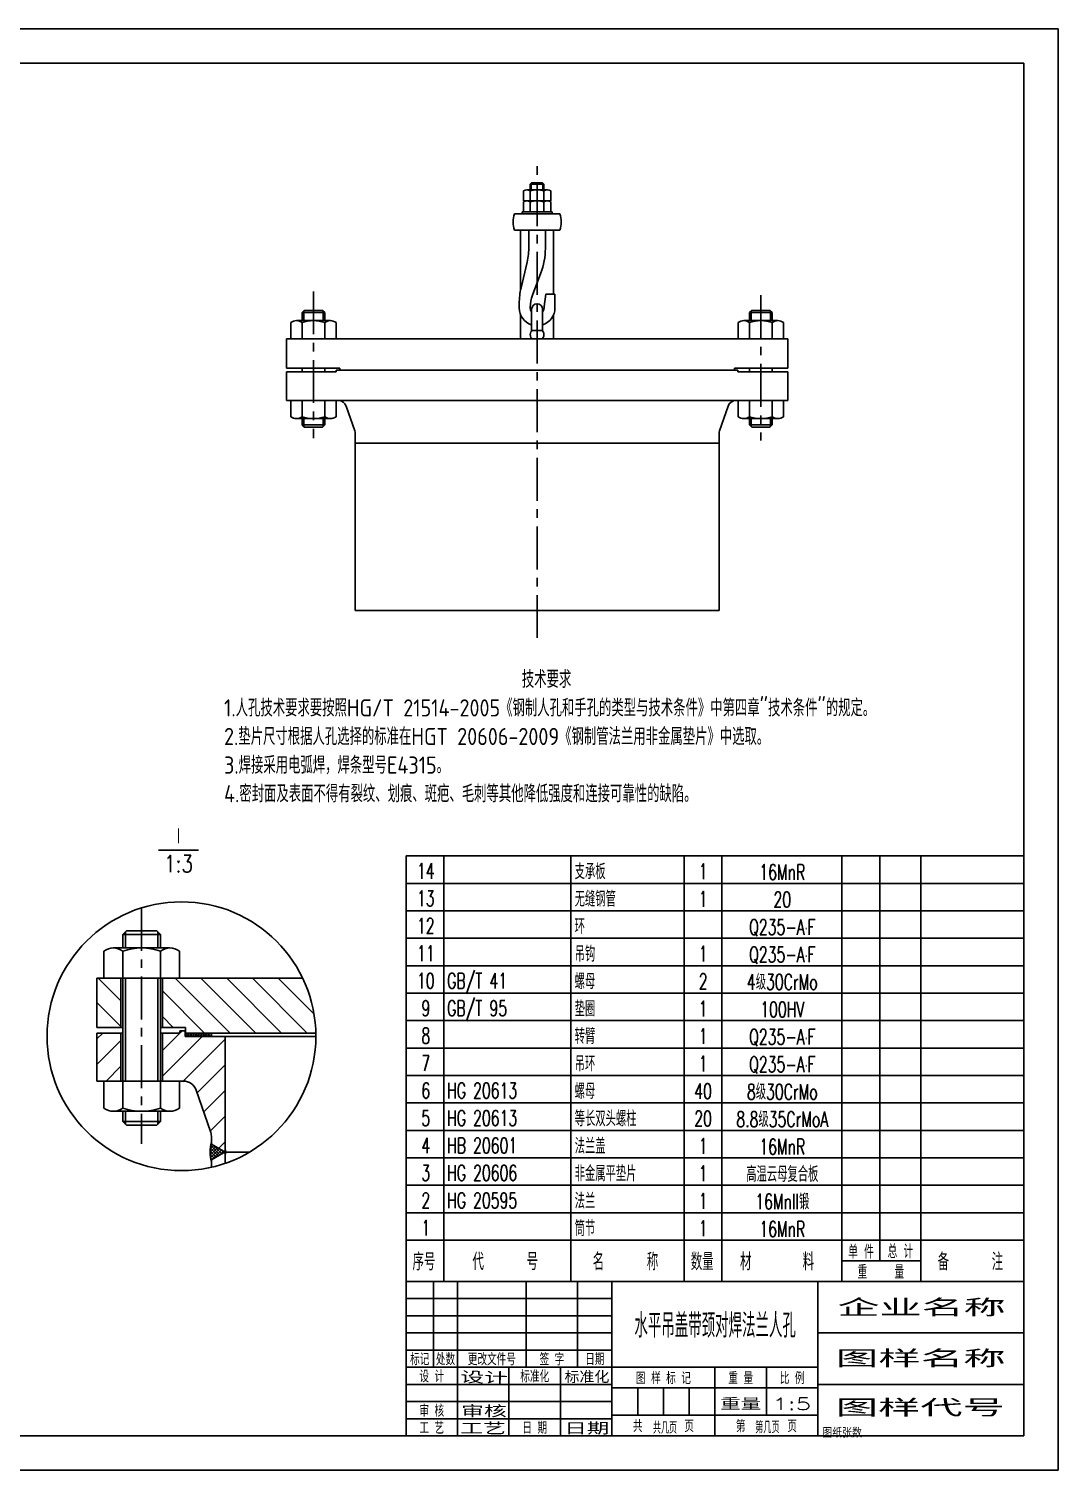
# Model space of a CAD drawing. Header units: inches. Extents: x -220 to 2750, y 5 to 2105.
# Drawn here: x 1251 to 2750, y 5 to 2105 of the extents above; entities that cross this region are included whole.
import ezdxf
from ezdxf.enums import TextEntityAlignment as Align

# ---------------------------------------------------------------- set-up
doc = ezdxf.new("R2010")
doc.units = ezdxf.units.IN
doc.header["$LTSCALE"] = 50
doc.linetypes.add('CENTER', pattern=[2, 1.25, -0.25, 0.25, -0.25])
for name, color, linetype in [('1轮廓实线层', 7, 'Continuous'), ('2细线层', 4, 'Continuous'), ('3中心线层', 1, 'CENTER'), ('5剖面线层', 2, 'Continuous'), ('6文字层', 3, 'Continuous'), ('8符号标注层', 31, 'Continuous'), ('图框层', 7, 'Continuous')]:
    doc.layers.add(name, color=color, linetype=linetype)
doc.styles.add('PC_TEXTSTYLE', font='romans.shx', dxfattribs={"width": 0.8, "bigfont": 'hzfs.shx'})
doc.styles.add('国标汉字5.0', font='gbenor.shx', dxfattribs={"height": 5, "bigfont": 'gbcbig.shx'})

# ---------------------------------------------------------------- blocks, each defined once
blk = doc.blocks.new('PC_MXBTITLERECORD')
at = {"layer": '1轮廓实线层'}
for p, q in [((-180, 0), (-180, 12)), ((0, 0), (0, 12))]:
    blk.add_line(p, q, dxfattribs=at)
at = {"layer": '2细线层'}
for p, q in [((-169, 12), (-169, 0)), ((-132, 12), (-132, 0)), ((-99, 12), (-99, 0)), ((-88, 12), (-88, 0)), ((-53, 12), (-53, 0)), ((-42, 12), (-42, 6)), ((-30, 12), (-30, 0)), ((-30, 6), (-53, 6))]:
    blk.add_line(p, q, dxfattribs=at)
at = {"style": 'PC_TEXTSTYLE', "flags": 1}
blk.add_attdef('Fo oFShowMe', (-53, 6), '', height=0.00000005, dxfattribs=at)
at = {"layer": '6文字层', "style": 'PC_TEXTSTYLE', "width": 0.667}
for s, height, p in [('序号', 5, (-174.77, 6)), ('代     号', 5, (-151.09, 6)), ('名     称', 5, (-116.06, 6)), ('数量', 5, (-93.71, 6)), ('材      料', 5, (-71.89, 6)), ('单 件', 4, (-47.45, 8.84)), ('总 计', 4, (-35.96, 8.94)), ('备     注', 5, (-15.57, 6)), ('重    量', 4, (-41.65, 2.94))]:
    blk.add_text(s, height=height, dxfattribs=at).set_placement(p, align=Align.MIDDLE)
blk = doc.blocks.new('PC_MXB_BLOCK')
at = {"layer": '1轮廓实线层'}
for p, q in [((-180, 8), (-180, 0)), ((0, 8), (0, 0))]:
    blk.add_line(p, q, dxfattribs=at)
at = {"layer": '2细线层'}
for p, q in [((-180, 8), (0, 8)), ((-169, 8), (-169, 0)), ((-132, 8), (-132, 0)), ((-99, 8), (-99, 0)), ((-88, 8), (-88, 0)), ((-53, 8), (-53, 0)), ((-42, 8), (-42, 0)), ((-30, 8), (-30, 0)), ((-180, 0), (0, 0))]:
    blk.add_line(p, q, dxfattribs=at)
at = {"layer": '6文字层', "style": 'PC_TEXTSTYLE'}
for tag, width, p, p2 in [('序号', 0.769182, (-178.38, 1.35), (-170.09, 1.35)), ('代号', 3.14773, (-168.05, 1.35), (-134.11, 1.35)), ('名称', 2.802424, (-130.87, 1.2), (-100.28, 1.2)), ('数量', 0.817449, (-97.88, 1.2), (-89, 1.2)), ('材料', 2.943328, (-86.43, 1.01), (-54.3, 1.01)), ('单重', 0.854038, (-52.21, 0.89), (-43, 0.89)), ('总重', 0.958888, (-41.2, 1.27), (-30.86, 1.27)), ('备注', 2.494074, (-28.61, 1.02), (-1.16, 1.02))]:
    blk.add_attdef(tag, text='', height=4.5, dxfattribs=dict(at, width=width)).set_placement(p, p2, align=Align.FIT)

msp = doc.modelspace()

# ---------------------------------------------------------------- hatches: boundary and pattern name
at = {"layer": '5剖面线层'}
h = msp.add_hatch(dxfattribs=at)
h.set_pattern_fill('ANSI37', color=256, style=0)
h.paths.add_polyline_path([(1516.45, 480.08), (1516.45, 483.41, 0.1134793), (1516.45, 454.03), (1516.45, 457.37), (1533.95, 467.47), (1536.45, 467.47), (1536.45, 464.14, 0.1818182), (1536.45, 473.31), (1536.45, 469.97), (1533.95, 469.97)])

# ---------------------------------------------------------------- linework, layer by layer
at = {"layer": '1轮廓实线层'}
for p, q in [((1975.99, 1870.64), (2005.99, 1870.64)), ((1980.99, 1878.64), (1982.99, 1880.64)), ((1980.99, 1870.64), (1980.99, 1878.64)), ((1980.99, 1878.64), (2000.99, 1878.64)), ((1982.99, 1880.64), (1998.99, 1880.64)), ((1998.99, 1880.64), (2000.99, 1878.64)), ((2000.99, 1878.64), (2000.99, 1870.64)), ((1970.99, 1854.64), (1970.99, 1868.93)), ((1990.99, 1854.64), (1970.99, 1854.64)), ((1970.99, 1838.64), (1970.99, 1852.93)), ((1975.99, 1854.64), (2005.99, 1854.64)), ((1980.99, 1868.93), (1980.99, 1854.64)), ((1980.99, 1852.93), (1980.99, 1838.64)), ((2010.99, 1854.64), (1990.99, 1854.64)), ((2000.99, 1854.64), (2000.99, 1868.93)), ((2000.99, 1838.64), (2000.99, 1852.93)), ((2010.99, 1868.93), (2010.99, 1854.64)), ((2010.99, 1852.93), (2010.99, 1838.64)), ((1957.99, 1835.64), (2023.99, 1835.64)), ((1968.99, 1835.64), (1968.99, 1838.64)), ((1968.99, 1838.64), (2012.99, 1838.64)), ((1990.99, 1835.64), (1968.99, 1835.64)), ((1990.99, 1838.64), (1970.99, 1838.64)), ((2010.99, 1838.64), (1990.99, 1838.64)), ((2012.99, 1835.64), (1990.99, 1835.64)), ((2012.99, 1838.64), (2012.99, 1835.64)), ((1957.99, 1811.64), (2023.99, 1811.64)), ((1966.99, 1811.14), (1966.99, 1725.03)), ((1978.99, 1788.16), (1978.99, 1811.14)), ((2002.99, 1811.14), (2002.99, 1784.97)), ((2014.99, 1811.14), (2014.99, 1718.64)), ((1976.38, 1765.43), (1967.61, 1727.85)), ((1996.49, 1749.51), (1984.24, 1717.21)), ((1964.99, 1698.64), (1964.99, 1705.13)), ((2001.27, 1700.65), (2003.8, 1718.64)), ((2016.99, 1718.64), (2003.8, 1718.64)), ((2016.99, 1698.64), (2016.99, 1718.64)), ((1640.3, 1680.04), (1689.8, 1680.04)), ((1651.85, 1694.99), (1648.55, 1691.69)), ((1648.55, 1691.69), (1681.55, 1691.69)), ((1648.55, 1680.04), (1648.55, 1691.69)), ((1651.85, 1694.99), (1678.25, 1694.99)), ((1678.25, 1694.99), (1681.55, 1691.69)), ((1681.55, 1691.69), (1681.55, 1680.04)), ((1966.99, 1688.64), (1966.99, 1653.64)), ((1980.99, 1698.64), (1980.99, 1699.48)), ((1982.99, 1665.13), (1982.99, 1696.64)), ((1998.99, 1665.13), (1998.99, 1696.64)), ((2014.99, 1688.64), (2014.99, 1653.64)), ((2341.68, 1680.04), (2292.18, 1680.04)), ((2303.73, 1694.99), (2300.43, 1691.69)), ((2300.43, 1680.04), (2300.43, 1691.69)), ((2333.43, 1691.69), (2300.43, 1691.69)), ((2330.13, 1694.99), (2303.73, 1694.99)), ((2330.13, 1694.99), (2333.43, 1691.69)), ((2333.43, 1691.69), (2333.43, 1684.99)), ((2333.43, 1680.04), (2333.43, 1691.69)), ((1632.05, 1653.64), (1632.05, 1677.21)), ((1648.55, 1677.21), (1648.55, 1653.64)), ((1681.55, 1653.64), (1681.55, 1677.21)), ((1698.05, 1677.21), (1698.05, 1653.64)), ((1997.32, 1665.64), (1984.67, 1665.64)), ((2283.93, 1677.21), (2283.93, 1653.64)), ((2300.43, 1653.64), (2300.43, 1677.21)), ((2333.43, 1677.21), (2333.43, 1653.64)), ((2349.93, 1653.64), (2349.93, 1677.21)), ((1625.99, 1610.64), (1625.99, 1653.64)), ((1625.99, 1653.64), (2355.99, 1653.64)), ((1632.05, 1653.64), (1698.05, 1653.64)), ((1984.67, 1653.64), (1997.32, 1653.64)), ((2349.93, 1653.64), (2283.93, 1653.64)), ((2355.99, 1653.64), (2355.99, 1610.64)), ((1703.49, 1610.64), (1625.99, 1610.64)), ((1625.99, 1605.64), (1625.99, 1563.64)), ((1698.49, 1605.64), (1625.99, 1605.64)), ((1648.55, 1610.64), (1648.55, 1605.64)), ((1681.55, 1605.64), (1681.55, 1610.64)), ((2283.49, 1607.64), (1698.49, 1607.64)), ((1698.49, 1607.64), (1698.49, 1605.64)), ((1703.49, 1607.64), (1703.49, 1610.64)), ((2355.99, 1610.64), (2278.49, 1610.64)), ((2278.49, 1607.64), (2278.49, 1610.64)), ((2283.49, 1607.64), (2283.49, 1605.64)), ((2283.49, 1605.64), (2355.99, 1605.64)), ((2300.43, 1605.64), (2300.43, 1610.64)), ((2333.43, 1610.64), (2333.43, 1605.64)), ((2355.99, 1563.64), (2355.99, 1605.64)), ((1625.99, 1563.64), (2355.99, 1563.64)), ((1632.05, 1563.64), (1698.05, 1563.64)), ((1632.05, 1540.08), (1632.05, 1563.64)), ((1648.55, 1563.64), (1648.55, 1540.08)), ((1648.55, 1563.64), (1648.55, 1540.08)), ((1681.55, 1540.08), (1681.55, 1563.64)), ((1681.55, 1540.08), (1681.55, 1563.64)), ((1698.05, 1563.64), (1698.05, 1540.08)), ((1725.33, 1519.56), (1712.79, 1555.59)), ((2256.66, 1519.56), (2269.19, 1555.59)), ((2283.93, 1563.64), (2283.93, 1540.08)), ((2349.93, 1563.64), (2283.93, 1563.64)), ((2300.43, 1540.08), (2300.43, 1563.64)), ((2300.43, 1540.08), (2300.43, 1563.64)), ((2333.43, 1563.64), (2333.43, 1540.08)), ((2333.43, 1563.64), (2333.43, 1540.08)), ((2349.93, 1540.08), (2349.93, 1563.64)), ((1689.8, 1537.24), (1640.3, 1537.24)), ((1648.55, 1537.24), (1648.55, 1528.29)), ((1681.55, 1528.29), (1681.55, 1537.24)), ((2292.18, 1537.24), (2341.68, 1537.24)), ((2300.43, 1528.29), (2300.43, 1537.24)), ((2333.43, 1537.24), (2333.43, 1528.29)), ((1681.55, 1528.29), (1648.55, 1528.29)), ((1648.55, 1528.29), (1651.85, 1524.99)), ((1678.25, 1524.99), (1651.85, 1524.99)), ((1681.55, 1528.29), (1678.25, 1524.99)), ((1725.99, 1515.62), (1725.99, 1257.64)), ((2255.99, 1515.62), (2255.99, 1257.64)), ((2300.43, 1528.29), (2303.73, 1524.99)), ((2300.43, 1528.29), (2333.43, 1528.29)), ((2303.73, 1524.99), (2330.13, 1524.99)), ((2333.43, 1528.29), (2330.13, 1524.99)), ((1725.99, 1501.64), (2255.99, 1501.64)), ((1725.99, 1257.64), (2255.99, 1257.64)), ((1392.89, 790.97), (1387.39, 785.47)), ((1387.39, 785.47), (1387.39, 774.31)), ((1387.39, 766.06), (1387.39, 785.47)), ((1387.39, 785.47), (1442.39, 785.47)), ((1392.89, 790.97), (1436.89, 790.97)), ((1436.89, 790.97), (1442.39, 785.47)), ((1442.39, 766.06), (1442.39, 785.47)), ((1359.89, 722.06), (1359.89, 761.34)), ((1373.64, 766.06), (1456.14, 766.06)), ((1387.39, 761.34), (1387.39, 722.06)), ((1442.39, 722.06), (1442.39, 761.34)), ((1469.89, 761.34), (1469.89, 722.06)), ((1349.78, 722.06), (1649.47, 722.06)), ((1349.78, 650.39), (1349.78, 722.06)), ((1349.78, 722.06), (1349.78, 650.39)), ((1359.89, 722.06), (1469.89, 722.06)), ((1384.64, 722.06), (1384.64, 650.39)), ((1387.39, 722.06), (1387.39, 572.06)), ((1442.39, 572.06), (1442.39, 722.06)), ((1445.14, 650.39), (1445.14, 722.06)), ((1349.78, 650.39), (1387.39, 650.39)), ((1349.78, 642.06), (1349.78, 572.06)), ((1387.39, 642.06), (1349.78, 642.06)), ((1384.64, 642.06), (1384.64, 572.06)), ((1442.39, 650.39), (1478.95, 650.39)), ((1470.62, 642.06), (1442.39, 642.06)), ((1445.14, 572.06), (1445.14, 642.06)), ((1470.62, 645.39), (1470.62, 642.06)), ((1478.95, 645.39), (1470.62, 645.39)), ((1478.12, 645.39), (1478.12, 637.06)), ((1478.12, 637.06), (1668.69, 637.06)), ((1478.95, 650.39), (1478.95, 642.06)), ((1478.95, 642.06), (1478.95, 650.39)), ((1668.64, 642.06), (1478.95, 642.06)), ((1478.95, 642.06), (1478.95, 637.06)), ((1478.95, 642.06), (1668.64, 642.06)), ((1478.95, 642.06), (1511.54, 642.06)), ((1478.95, 637.06), (1668.69, 637.06)), ((1668.64, 642.06), (1516.45, 642.06)), ((1516.45, 642.06), (1516.45, 637.06)), ((1536.45, 495.39), (1536.45, 637.06)), ((1349.78, 572.06), (1475.56, 572.06)), ((1359.89, 532.77), (1359.89, 572.06)), ((1359.89, 572.06), (1469.89, 572.06)), ((1387.39, 572.06), (1387.39, 532.77)), ((1387.39, 572.06), (1387.39, 532.77)), ((1442.39, 532.77), (1442.39, 572.06)), ((1442.39, 532.77), (1442.39, 572.06)), ((1469.89, 572.06), (1469.89, 532.77)), ((1515.34, 498.58), (1494.45, 558.63)), ((1456.14, 528.06), (1373.64, 528.06)), ((1387.39, 528.06), (1387.39, 513.14)), ((1442.39, 513.14), (1442.39, 528.06)), ((1387.39, 513.14), (1392.89, 507.64)), ((1442.39, 513.14), (1387.39, 513.14)), ((1436.89, 507.64), (1392.89, 507.64)), ((1442.39, 513.14), (1436.89, 507.64)), ((1516.45, 492.01), (1516.45, 480.08)), ((1536.45, 495.39), (1536.45, 469.97)), ((1533.95, 469.97), (1516.45, 480.08)), ((1533.95, 467.47), (1516.45, 457.37)), ((1536.45, 469.97), (1533.95, 469.97)), ((1536.45, 467.47), (1533.95, 467.47)), ((1536.45, 467.47), (1536.45, 452.28)), ((1537.28, 468.72), (1572.2, 468.72)), ((1516.45, 457.37), (1516.45, 446.58)), ((2700.02, 280.2), (1800.02, 280.2)), ((1800.02, 55.2), (1800.02, 280.2)), ((1840.02, 155.2), (1840.02, 280.2)), ((1875.02, 155.2), (1875.02, 280.2)), ((1975.02, 155.2), (1975.02, 280.2)), ((2050.02, 155.2), (2050.02, 280.2)), ((2100.02, 55.2), (2100.02, 280.2)), ((2400.02, 205.2), (2700.02, 205.2)), ((1800.02, 155.2), (2400.02, 155.2)), ((1875.02, 55.2), (1875.02, 155.2)), ((1950.02, 55.2), (1950.02, 155.2)), ((2025.02, 55.2), (2025.02, 155.2)), ((2400.02, 130.2), (2700.02, 130.2)), ((1800.02, 55.2), (2700.02, 55.2))]:
    msp.add_line(p, q, dxfattribs=at)
at = {"layer": '1轮廓实线层', "color": 7}
for p, q in [((2400.02, 55.2), (2400.02, 280.2)), ((1800.02, 180.2), (2100.02, 180.2))]:
    msp.add_line(p, q, dxfattribs=at)
at = {"layer": '1轮廓实线层'}
for centre, radius, start, end in [((1975.99, 1862.5), 8.14, 52.12112, 127.87888), ((1990.99, 1840.64), 30, 70.52878, 109.47122), ((2005.99, 1862.5), 8.14, 52.12112, 127.87888), ((1975.99, 1846.5), 8.14, 52.12112, 127.87888), ((1990.99, 1824.64), 30, 70.52878, 109.47122), ((2005.99, 1846.5), 8.14, 52.12112, 127.87888), ((1992.99, 1823.64), 37, 161.07536, 198.92464), ((1988.99, 1823.64), 37, 341.07536, 18.92464), ((1878.99, 1788.16), 100, 346.86603, 0), ((1902.99, 1784.97), 100, 339.22783, 0), ((2064.99, 1705.13), 100, 166.86603, 180), ((2030.99, 1699.48), 50, 159.22783, 180), ((1990.99, 1696.64), 8, 0, 180), ((1640.3, 1666.61), 13.44, 52.12112, 127.87888), ((1665.05, 1630.54), 49.5, 70.52878, 109.47122), ((1689.8, 1666.61), 13.44, 52.12112, 127.87888), ((1990.99, 1698.64), 26, 180, 252.07979), ((1990.99, 1698.64), 10, 180, 216.8699), ((1990.99, 1698.64), 26, 287.92021, 0), ((1990.99, 1698.64), 10, 323.1301, 355.26378), ((2050.79, 1693.69), 50, 172, 175.26378), ((2292.18, 1666.61), 13.44, 52.12112, 127.87888), ((2316.93, 1630.54), 49.5, 70.52878, 109.47122), ((2341.68, 1666.61), 13.44, 52.12112, 127.87888), ((1990.99, 1659.64), 10, 154.62709, 205.37291), ((1984.67, 1662.64), 3, 90, 154.62709), ((1997.32, 1662.64), 3, 25.37291, 90), ((1990.99, 1659.64), 10, 334.62709, 25.37291), ((1984.67, 1656.64), 3, 205.37291, 270), ((1997.32, 1656.64), 3, 270, 334.62709), ((1701.46, 1551.64), 12, 19.17901, 90), ((2280.52, 1551.64), 12, 90, 160.82099), ((1640.3, 1550.68), 13.44, 232.12112, 307.87888), ((1665.05, 1586.74), 49.5, 250.52878, 289.47122), ((1689.8, 1550.68), 13.44, 232.12112, 307.87888), ((2292.18, 1550.68), 13.44, 232.12112, 307.87888), ((2316.93, 1586.74), 49.5, 250.52878, 289.47122), ((2341.68, 1550.68), 13.44, 232.12112, 307.87888), ((1713.99, 1515.62), 12, 0, 19.17901), ((2267.99, 1515.62), 12, 160.82099, 180), ((1373.64, 743.66), 22.39, 52.12112, 127.87888), ((1414.89, 683.56), 82.5, 70.52878, 109.47122), ((1456.14, 743.66), 22.39, 52.12112, 127.87888), ((1475.56, 552.06), 20, 19.17901, 90), ((1373.64, 550.45), 22.39, 232.12112, 307.87888), ((1414.89, 610.56), 82.5, 250.52878, 289.47122), ((1456.14, 550.45), 22.39, 232.12112, 307.87888), ((1580.33, 468.72), 65.55, 167.05162, 192.94838), ((1496.45, 492.01), 20, 0, 19.17901), ((1524.26, 468.72), 13.02, 339.39031, 20.60969)]:
    msp.add_arc(centre, radius, start, end, dxfattribs=at)
at = {"layer": '2细线层'}
for p, q in [((2750.02, 2105.2), (-219.98, 2105.2)), ((2750.02, 2105.2), (2750.02, 5.2)), ((1982.49, 1870.64), (1982.49, 1880.14)), ((1999.49, 1880.14), (1999.49, 1870.64)), ((1651.03, 1680.04), (1651.03, 1694.17)), ((1679.08, 1680.04), (1679.08, 1694.17)), ((2302.9, 1680.04), (2302.9, 1694.17)), ((2330.95, 1680.04), (2330.95, 1694.17)), ((1651.03, 1537.24), (1651.03, 1525.82)), ((1679.08, 1525.82), (1679.08, 1537.24)), ((2302.9, 1525.82), (2302.9, 1537.24)), ((2330.95, 1537.24), (2330.95, 1525.82)), ((1391.51, 766.06), (1391.51, 789.6)), ((1438.26, 766.06), (1438.26, 789.6)), ((1391.51, 722.06), (1391.51, 572.06)), ((1438.26, 572.06), (1438.26, 722.06)), ((1391.51, 528.06), (1391.51, 509.01)), ((1438.26, 509.01), (1438.26, 528.06)), ((1800.02, 255.2), (2100.02, 255.2)), ((1800.02, 230.2), (2100.02, 230.2)), ((1800.02, 205.2), (2100.02, 205.2)), ((2250.02, 55.2), (2250.02, 155.2)), ((2325.02, 85.2), (2325.02, 155.2)), ((1800.02, 130.2), (2100.02, 130.2)), ((1800.02, 105.2), (2100.02, 105.2)), ((2100.02, 125.2), (2400.02, 125.2)), ((2137.52, 85.2), (2137.52, 125.2)), ((2175.02, 85.2), (2175.02, 125.2)), ((2212.52, 85.2), (2212.52, 125.2)), ((2100.02, 85.2), (2400.02, 85.2)), ((1800.02, 80.2), (2100.02, 80.2)), ((-219.98, 5.2), (2750.02, 5.2))]:
    msp.add_line(p, q, dxfattribs=at)
at = {"layer": '3中心线层'}
for p, q in [((1990.99, 1217.66), (1990.99, 1906.19)), ((1665.05, 1722.64), (1665.05, 1508.72)), ((2316.93, 1717), (2316.93, 1505.32)), ((1414.89, 824.46), (1414.89, 480.52))]:
    msp.add_line(p, q, dxfattribs=at)
at = {"layer": '5剖面线层'}
for p, q in [((1384.64, 689.1), (1351.68, 722.06)), ((1543.93, 642.06), (1463.93, 722.06)), ((1581.35, 642.06), (1501.35, 722.06)), ((1618.77, 642.06), (1538.77, 722.06)), ((1656.19, 642.06), (1576.19, 722.06)), ((1666.03, 669.63), (1613.6, 722.06)), ((1506.52, 642.06), (1445.14, 703.43)), ((1384.64, 651.68), (1349.78, 686.54)), ((1460.77, 650.39), (1445.14, 666.02)), ((1349.78, 633.58), (1358.26, 642.06)), ((1349.78, 596.16), (1384.64, 631.02)), ((1445.14, 616.68), (1470.51, 642.06)), ((1445.14, 579.26), (1502.93, 637.06)), ((1470.62, 642.16), (1473.84, 645.39)), ((1475.35, 572.06), (1536.45, 633.16)), ((1478.95, 639.27), (1481.74, 642.06)), ((1481.58, 637.06), (1478.95, 639.69)), ((1485.32, 637.06), (1480.32, 642.06)), ((1480.48, 637.06), (1485.48, 642.06)), ((1489.07, 637.06), (1484.07, 642.06)), ((1484.22, 637.06), (1489.22, 642.06)), ((1492.81, 637.06), (1487.81, 642.06)), ((1487.96, 637.06), (1492.96, 642.06)), ((1496.55, 637.06), (1491.55, 642.06)), ((1491.7, 637.06), (1496.7, 642.06)), ((1500.29, 637.06), (1495.29, 642.06)), ((1495.44, 637.06), (1500.44, 642.06)), ((1504.03, 637.06), (1499.03, 642.06)), ((1499.19, 637.06), (1504.19, 642.06)), ((1507.77, 637.06), (1502.77, 642.06)), ((1502.93, 637.06), (1507.93, 642.06)), ((1511.52, 637.06), (1506.52, 642.06)), ((1506.67, 637.06), (1511.67, 642.06)), ((1515.26, 637.06), (1510.26, 642.06)), ((1510.41, 637.06), (1515.41, 642.06)), ((1516.45, 639.61), (1514, 642.06)), ((1514.15, 637.06), (1516.45, 639.35)), ((1363.09, 572.06), (1384.64, 593.6)), ((1495.71, 555), (1536.45, 595.74)), ((1505.37, 527.24), (1536.45, 558.32)), ((1515.03, 499.48), (1536.45, 520.91)), ((1526.97, 474), (1536.45, 483.49))]:
    msp.add_line(p, q, dxfattribs=at)
at = {"layer": '8符号标注层', "color": 7}
msp.add_line((1497.89, 908.54), (1439.24, 908.54), dxfattribs=at)
at = {"layer": '8符号标注层'}
msp.add_circle((1472.9, 637.46), 195.79, dxfattribs=at)
at = {"layer": '图框层'}
for p, q in [((2700.02, 2055.2), (-169.98, 2055.2)), ((2700.02, 2055.2), (2700.02, 55.2)), ((2700.02, 55.2), (2700.02, 280.2)), ((-169.98, 55.2), (2700.02, 55.2))]:
    msp.add_line(p, q, dxfattribs=at)

# ---------------------------------------------------------------- block references
ref = msp.add_blockref('PC_MXB_BLOCK', (2700.02, 860.2), dxfattribs=dict(at, xscale=5, yscale=5, zscale=5))
ref.add_attrib('材料', '16MnR', dxfattribs={"layer": '6文字层', "height": 22.5, "style": 'PC_TEXTSTYLE', "width": 0.667}).set_placement((2348.18, 865.25), align=Align.CENTER)
ref.add_attrib('序号', '14', dxfattribs={"layer": '6文字层', "height": 22.5, "style": 'PC_TEXTSTYLE', "width": 0.667}).set_placement((1828.85, 866.94), align=Align.CENTER)
ref.add_attrib('名称', '支承板', (2045.69, 866.17), dxfattribs={"layer": '6文字层', "height": 22.5, "style": 'PC_TEXTSTYLE', "width": 0.667})
ref.add_attrib('数量', '1', dxfattribs={"layer": '6文字层', "height": 22.5, "style": 'PC_TEXTSTYLE', "width": 0.667}).set_placement((2232.82, 866.17), align=Align.CENTER)
ref = msp.add_blockref('PC_MXB_BLOCK', (2700.02, 820.2), dxfattribs=dict(at, xscale=5, yscale=5, zscale=5))
ref.add_attrib('材料', '20', dxfattribs={"layer": '6文字层', "height": 22.5, "style": 'PC_TEXTSTYLE', "width": 0.667}).set_placement((2348.18, 825.25), align=Align.CENTER)
ref.add_attrib('序号', '13', dxfattribs={"layer": '6文字层', "height": 22.5, "style": 'PC_TEXTSTYLE', "width": 0.667}).set_placement((1828.85, 826.94), align=Align.CENTER)
ref.add_attrib('名称', '无缝钢管', (2045.69, 826.17), dxfattribs={"layer": '6文字层', "height": 22.5, "style": 'PC_TEXTSTYLE', "width": 0.667})
ref.add_attrib('数量', '1', dxfattribs={"layer": '6文字层', "height": 22.5, "style": 'PC_TEXTSTYLE', "width": 0.667}).set_placement((2232.82, 826.17), align=Align.CENTER)
ref = msp.add_blockref('PC_MXB_BLOCK', (2700.02, 780.2), dxfattribs=dict(at, xscale=5, yscale=5, zscale=5))
ref.add_attrib('材料', 'Q235-A·F', dxfattribs={"layer": '6文字层', "height": 22.5, "style": 'PC_TEXTSTYLE', "width": 0.667}).set_placement((2348.18, 785.25), align=Align.CENTER)
ref.add_attrib('序号', '12', dxfattribs={"layer": '6文字层', "height": 22.5, "style": 'PC_TEXTSTYLE', "width": 0.667}).set_placement((1828.85, 786.94), align=Align.CENTER)
ref.add_attrib('名称', '环', (2045.69, 786.17), dxfattribs={"layer": '6文字层', "height": 22.5, "style": 'PC_TEXTSTYLE', "width": 0.667})
ref = msp.add_blockref('PC_MXB_BLOCK', (2700.02, 740.2), dxfattribs=dict(at, xscale=5, yscale=5, zscale=5))
ref.add_attrib('材料', 'Q235-A·F', dxfattribs={"layer": '6文字层', "height": 22.5, "style": 'PC_TEXTSTYLE', "width": 0.667}).set_placement((2348.18, 745.25), align=Align.CENTER)
ref.add_attrib('序号', '11', dxfattribs={"layer": '6文字层', "height": 22.5, "style": 'PC_TEXTSTYLE', "width": 0.667}).set_placement((1828.85, 746.94), align=Align.CENTER)
ref.add_attrib('名称', '吊钩', (2045.69, 746.17), dxfattribs={"layer": '6文字层', "height": 22.5, "style": 'PC_TEXTSTYLE', "width": 0.667})
ref.add_attrib('数量', '1', dxfattribs={"layer": '6文字层', "height": 22.5, "style": 'PC_TEXTSTYLE', "width": 0.667}).set_placement((2232.82, 746.17), align=Align.CENTER)
ref = msp.add_blockref('PC_MXB_BLOCK', (2700.02, 700.2), dxfattribs=dict(at, xscale=5, yscale=5, zscale=5))
ref.add_attrib('材料', '4级30CrMo', dxfattribs={"layer": '6文字层', "height": 22.5, "style": 'PC_TEXTSTYLE', "width": 0.667}).set_placement((2348.18, 705.25), align=Align.CENTER)
ref.add_attrib('代号', 'GB/T 41', (1859.79, 706.94), dxfattribs={"layer": '6文字层', "height": 22.5, "style": 'PC_TEXTSTYLE', "width": 0.667})
ref.add_attrib('序号', '10', dxfattribs={"layer": '6文字层', "height": 22.5, "style": 'PC_TEXTSTYLE', "width": 0.667}).set_placement((1828.85, 706.94), align=Align.CENTER)
ref.add_attrib('名称', '螺母', (2045.69, 706.17), dxfattribs={"layer": '6文字层', "height": 22.5, "style": 'PC_TEXTSTYLE', "width": 0.667})
ref.add_attrib('数量', '2', dxfattribs={"layer": '6文字层', "height": 22.5, "style": 'PC_TEXTSTYLE', "width": 0.667}).set_placement((2232.82, 706.17), align=Align.CENTER)
ref = msp.add_blockref('PC_MXB_BLOCK', (2700.02, 660.2), dxfattribs=dict(at, xscale=5, yscale=5, zscale=5))
ref.add_attrib('材料', '100HV', dxfattribs={"layer": '6文字层', "height": 22.5, "style": 'PC_TEXTSTYLE', "width": 0.667}).set_placement((2348.18, 665.25), align=Align.CENTER)
ref.add_attrib('代号', 'GB/T 95', (1859.79, 666.94), dxfattribs={"layer": '6文字层', "height": 22.5, "style": 'PC_TEXTSTYLE', "width": 0.667})
ref.add_attrib('序号', '9', dxfattribs={"layer": '6文字层', "height": 22.5, "style": 'PC_TEXTSTYLE', "width": 0.667}).set_placement((1828.85, 666.94), align=Align.CENTER)
ref.add_attrib('名称', '垫圈', (2045.69, 666.17), dxfattribs={"layer": '6文字层', "height": 22.5, "style": 'PC_TEXTSTYLE', "width": 0.667})
ref.add_attrib('数量', '1', dxfattribs={"layer": '6文字层', "height": 22.5, "style": 'PC_TEXTSTYLE', "width": 0.667}).set_placement((2232.82, 666.17), align=Align.CENTER)
ref = msp.add_blockref('PC_MXB_BLOCK', (2700.02, 620.2), dxfattribs=dict(at, xscale=5, yscale=5, zscale=5))
ref.add_attrib('材料', 'Q235-A·F', dxfattribs={"layer": '6文字层', "height": 22.5, "style": 'PC_TEXTSTYLE', "width": 0.667}).set_placement((2348.18, 625.25), align=Align.CENTER)
ref.add_attrib('序号', '8', dxfattribs={"layer": '6文字层', "height": 22.5, "style": 'PC_TEXTSTYLE', "width": 0.667}).set_placement((1828.85, 626.94), align=Align.CENTER)
ref.add_attrib('名称', '转臂', (2045.69, 626.17), dxfattribs={"layer": '6文字层', "height": 22.5, "style": 'PC_TEXTSTYLE', "width": 0.667})
ref.add_attrib('数量', '1', dxfattribs={"layer": '6文字层', "height": 22.5, "style": 'PC_TEXTSTYLE', "width": 0.667}).set_placement((2232.82, 626.17), align=Align.CENTER)
ref = msp.add_blockref('PC_MXB_BLOCK', (2700.02, 580.2), dxfattribs=dict(at, xscale=5, yscale=5, zscale=5))
ref.add_attrib('材料', 'Q235-A·F', dxfattribs={"layer": '6文字层', "height": 22.5, "style": 'PC_TEXTSTYLE', "width": 0.667}).set_placement((2348.18, 585.25), align=Align.CENTER)
ref.add_attrib('序号', '7', dxfattribs={"layer": '6文字层', "height": 22.5, "style": 'PC_TEXTSTYLE', "width": 0.667}).set_placement((1828.85, 586.94), align=Align.CENTER)
ref.add_attrib('名称', '吊环', (2045.69, 586.17), dxfattribs={"layer": '6文字层', "height": 22.5, "style": 'PC_TEXTSTYLE', "width": 0.667})
ref.add_attrib('数量', '1', dxfattribs={"layer": '6文字层', "height": 22.5, "style": 'PC_TEXTSTYLE', "width": 0.667}).set_placement((2232.82, 586.17), align=Align.CENTER)
ref = msp.add_blockref('PC_MXB_BLOCK', (2700.02, 540.2), dxfattribs=dict(at, xscale=5, yscale=5, zscale=5))
ref.add_attrib('材料', '8级30CrMo', dxfattribs={"layer": '6文字层', "height": 22.5, "style": 'PC_TEXTSTYLE', "width": 0.667}).set_placement((2348.18, 545.25), align=Align.CENTER)
ref.add_attrib('代号', 'HG 20613', (1859.79, 546.94), dxfattribs={"layer": '6文字层', "height": 22.5, "style": 'PC_TEXTSTYLE', "width": 0.667})
ref.add_attrib('序号', '6', dxfattribs={"layer": '6文字层', "height": 22.5, "style": 'PC_TEXTSTYLE', "width": 0.667}).set_placement((1828.85, 546.94), align=Align.CENTER)
ref.add_attrib('名称', '螺母', (2045.69, 546.17), dxfattribs={"layer": '6文字层', "height": 22.5, "style": 'PC_TEXTSTYLE', "width": 0.667})
ref.add_attrib('数量', '40', dxfattribs={"layer": '6文字层', "height": 22.5, "style": 'PC_TEXTSTYLE', "width": 0.667}).set_placement((2232.82, 546.17), align=Align.CENTER)
ref = msp.add_blockref('PC_MXB_BLOCK', (2700.02, 500.2), dxfattribs=dict(at, xscale=5, yscale=5, zscale=5))
ref.add_attrib('材料', '8.8级35CrMoA', dxfattribs={"layer": '6文字层', "height": 22.5, "style": 'PC_TEXTSTYLE', "width": 0.667}).set_placement((2348.18, 505.25), align=Align.CENTER)
ref.add_attrib('代号', 'HG 20613', (1859.79, 506.94), dxfattribs={"layer": '6文字层', "height": 22.5, "style": 'PC_TEXTSTYLE', "width": 0.667})
ref.add_attrib('序号', '5', dxfattribs={"layer": '6文字层', "height": 22.5, "style": 'PC_TEXTSTYLE', "width": 0.667}).set_placement((1828.85, 506.94), align=Align.CENTER)
ref.add_attrib('名称', '等长双头螺柱', (2045.69, 506.17), dxfattribs={"layer": '6文字层', "height": 22.5, "style": 'PC_TEXTSTYLE', "width": 0.667})
ref.add_attrib('数量', '20', dxfattribs={"layer": '6文字层', "height": 22.5, "style": 'PC_TEXTSTYLE', "width": 0.667}).set_placement((2232.82, 506.17), align=Align.CENTER)
ref = msp.add_blockref('PC_MXB_BLOCK', (2700.02, 460.2), dxfattribs=dict(at, xscale=5, yscale=5, zscale=5))
ref.add_attrib('材料', '16MnR', dxfattribs={"layer": '6文字层', "height": 22.5, "style": 'PC_TEXTSTYLE', "width": 0.667}).set_placement((2348.18, 465.25), align=Align.CENTER)
ref.add_attrib('代号', 'HB 20601', (1859.79, 466.94), dxfattribs={"layer": '6文字层', "height": 22.5, "style": 'PC_TEXTSTYLE', "width": 0.667})
ref.add_attrib('序号', '4', dxfattribs={"layer": '6文字层', "height": 22.5, "style": 'PC_TEXTSTYLE', "width": 0.667}).set_placement((1828.85, 466.94), align=Align.CENTER)
ref.add_attrib('名称', '法兰盖', (2045.69, 466.17), dxfattribs={"layer": '6文字层', "height": 22.5, "style": 'PC_TEXTSTYLE', "width": 0.667})
ref.add_attrib('数量', '1', dxfattribs={"layer": '6文字层', "height": 22.5, "style": 'PC_TEXTSTYLE', "width": 0.667}).set_placement((2232.82, 466.17), align=Align.CENTER)
ref = msp.add_blockref('PC_MXB_BLOCK', (2700.02, 420.2), dxfattribs=dict(at, xscale=5, yscale=5, zscale=5))
ref.add_attrib('材料', '高温云母复合板', dxfattribs={"layer": '6文字层', "height": 22.5, "style": 'PC_TEXTSTYLE', "width": 0.667}).set_placement((2348.18, 425.25), align=Align.CENTER)
ref.add_attrib('代号', 'HG 20606', (1859.79, 426.94), dxfattribs={"layer": '6文字层', "height": 22.5, "style": 'PC_TEXTSTYLE', "width": 0.667})
ref.add_attrib('序号', '3', dxfattribs={"layer": '6文字层', "height": 22.5, "style": 'PC_TEXTSTYLE', "width": 0.667}).set_placement((1828.85, 426.94), align=Align.CENTER)
ref.add_attrib('名称', '非金属平垫片', (2045.69, 426.17), dxfattribs={"layer": '6文字层', "height": 22.5, "style": 'PC_TEXTSTYLE', "width": 0.667})
ref.add_attrib('数量', '1', dxfattribs={"layer": '6文字层', "height": 22.5, "style": 'PC_TEXTSTYLE', "width": 0.667}).set_placement((2232.82, 426.17), align=Align.CENTER)
ref = msp.add_blockref('PC_MXB_BLOCK', (2700.02, 380.2), dxfattribs=dict(at, xscale=5, yscale=5, zscale=5))
ref.add_attrib('材料', '16MnII锻', dxfattribs={"layer": '6文字层', "height": 22.5, "style": 'PC_TEXTSTYLE', "width": 0.667}).set_placement((2348.18, 385.25), align=Align.CENTER)
ref.add_attrib('代号', 'HG 20595', (1859.79, 386.94), dxfattribs={"layer": '6文字层', "height": 22.5, "style": 'PC_TEXTSTYLE', "width": 0.667})
ref.add_attrib('序号', '2', dxfattribs={"layer": '6文字层', "height": 22.5, "style": 'PC_TEXTSTYLE', "width": 0.667}).set_placement((1828.85, 386.94), align=Align.CENTER)
ref.add_attrib('名称', '法兰', (2045.69, 386.17), dxfattribs={"layer": '6文字层', "height": 22.5, "style": 'PC_TEXTSTYLE', "width": 0.667})
ref.add_attrib('数量', '1', dxfattribs={"layer": '6文字层', "height": 22.5, "style": 'PC_TEXTSTYLE', "width": 0.667}).set_placement((2232.82, 386.17), align=Align.CENTER)
ref = msp.add_blockref('PC_MXB_BLOCK', (2700.02, 340.2), dxfattribs=dict(at, xscale=5, yscale=5, zscale=5))
ref.add_attrib('材料', '16MnR', dxfattribs={"layer": '6文字层', "height": 22.5, "style": 'PC_TEXTSTYLE', "width": 0.667}).set_placement((2348.18, 345.25), align=Align.CENTER)
ref.add_attrib('序号', '1', dxfattribs={"layer": '6文字层', "height": 22.5, "style": 'PC_TEXTSTYLE', "width": 0.667}).set_placement((1828.85, 346.94), align=Align.CENTER)
ref.add_attrib('名称', '筒节', (2045.69, 346.17), dxfattribs={"layer": '6文字层', "height": 22.5, "style": 'PC_TEXTSTYLE', "width": 0.667})
ref.add_attrib('数量', '1', dxfattribs={"layer": '6文字层', "height": 22.5, "style": 'PC_TEXTSTYLE', "width": 0.667}).set_placement((2232.82, 346.17), align=Align.CENTER)
at = {"layer": '图框层', "xscale": 5, "yscale": 5, "zscale": 5}
msp.add_blockref('PC_MXBTITLERECORD', (2700.02, 280.2), dxfattribs=at)

# ---------------------------------------------------------------- texts
at = {"layer": '6文字层', "style": 'PC_TEXTSTYLE', "width": 0.667}
for s, p in [('标记', (1820.02, 167.7)), ('处数', (1857.52, 167.7)), (' 更改文件号 ', (1925.02, 167.7)), (' 签 字 ', (2012.52, 167.7)), (' 日期 ', (2075.02, 167.7)), (' 设 计 ', (1837.52, 142.72)), (' 标准化 ', (1987.52, 142.72)), (' 图 样 标 记 ', (2175.02, 140.2)), (' 重 量 ', (2287.52, 140.2)), (' 比 例 ', (2362.52, 140.2)), (' 审 核 ', (1837.52, 92.7)), (' 工 艺 ', (1837.52, 67.7)), (' 日 期 ', (1987.52, 67.7)), ('共       页', (2175.02, 70.2)), ('第       页', (2325.02, 70.2))]:
    msp.add_text(s, height=17.5, dxfattribs=at).set_placement(p, align=Align.MIDDLE)
at = {"layer": '6文字层', "insert": (1534.93, 1169.98), "char_height": 25, "width": 1014.1075, "attachment_point": 1, "style": '国标汉字5.0'}
msp.add_mtext('                                技术要求\\P1.人孔技术要求要按照HG/T 21514-2005《钢制人孔和手孔的类型与技术条件》中第四章"技术条件"的规定。\\P2.垫片尺寸根据人孔选择的标准在HGT 20606-2009《钢制管法兰用非金属垫片》中选取。\\P3.焊接采用电弧焊，焊条型号E4315。\\P4.密封面及表面不得有裂纹、划痕、斑疤、毛刺等其他降低强度和连接可靠性的缺陷。', dxfattribs=at)
at = {"layer": '6文字层', "attachment_point": 8, "style": 'PC_TEXTSTYLE'}
for s, insert, char_height in [('Ⅰ', (1468.57, 916.04), 24.75), ('1:3', (1468.57, 876.29), 24.745)]:
    msp.add_mtext(s, dxfattribs=dict(at, insert=insert, char_height=char_height))
at = {"layer": '6文字层', "style": 'PC_TEXTSTYLE', "flags": 8}
for tag, height, width, p, p2 in [('企业名称', 25, 3.445461, (2428.57, 229.29), (2673.68, 229.29)), ('水平吊盖带颈对焊法兰人孔', 35, 0.773217, (2132.71, 198.37), (2367.91, 198.37)), ('图样名称', 25, 3.480264, (2426.1, 155.08), (2673.68, 155.08)), ('标准化', 17.5, 1.756036, (2030.85, 132.05), (2096.26, 132.05)), ('重量', 17.5, 2.448074, (2257.74, 92.91), (2317.27, 92.91)), ('1:5', 17.5, 1.458535, (2333.25, 92.91), (2390.38, 92.91)), ('图样代号', 25, 3.489916, (2426.1, 83.35), (2672.44, 83.35)), ('审核', 17.5, 2.723972, (1880.08, 82.03), (1946.85, 82.03)), ('工艺', 17.5, 2.851598, (1878.97, 57.05), (1945.57, 57.05)), ('日期', 17.5, 2.733185, (2030.85, 57.05), (2096.26, 57.05)), ('共几页', 17.5, 0.953151, (2159.66, 58.32), (2194.8, 58.32))]:
    msp.add_attdef(tag, text='', height=height, dxfattribs=dict(at, width=width)).set_placement(p, p2, align=Align.FIT)
at = {"layer": '6文字层', "style": 'PC_TEXTSTYLE', "width": 2.873784, "flags": 8}
msp.add_attdef('设计', text=' ', height=17.5, rotation=358.46442, dxfattribs=at).set_placement((1878.88, 132.05), (1948.19, 130.2), align=Align.FIT)
at = {"layer": '6文字层', "color": 3, "style": 'PC_TEXTSTYLE', "width": 0.96618, "flags": 8}
msp.add_attdef('第几页', text='', height=17.5, dxfattribs=at).set_placement((2308.59, 58.96), (2344.21, 58.96), align=Align.FIT)
at = {"layer": '6文字层', "ltscale": 10, "style": 'PC_TEXTSTYLE', "flags": 1}
msp.add_attdef('图纸张数', (2406.63, 52.74), '', height=12.5, dxfattribs=at)

doc.saveas('drawing.dxf')
